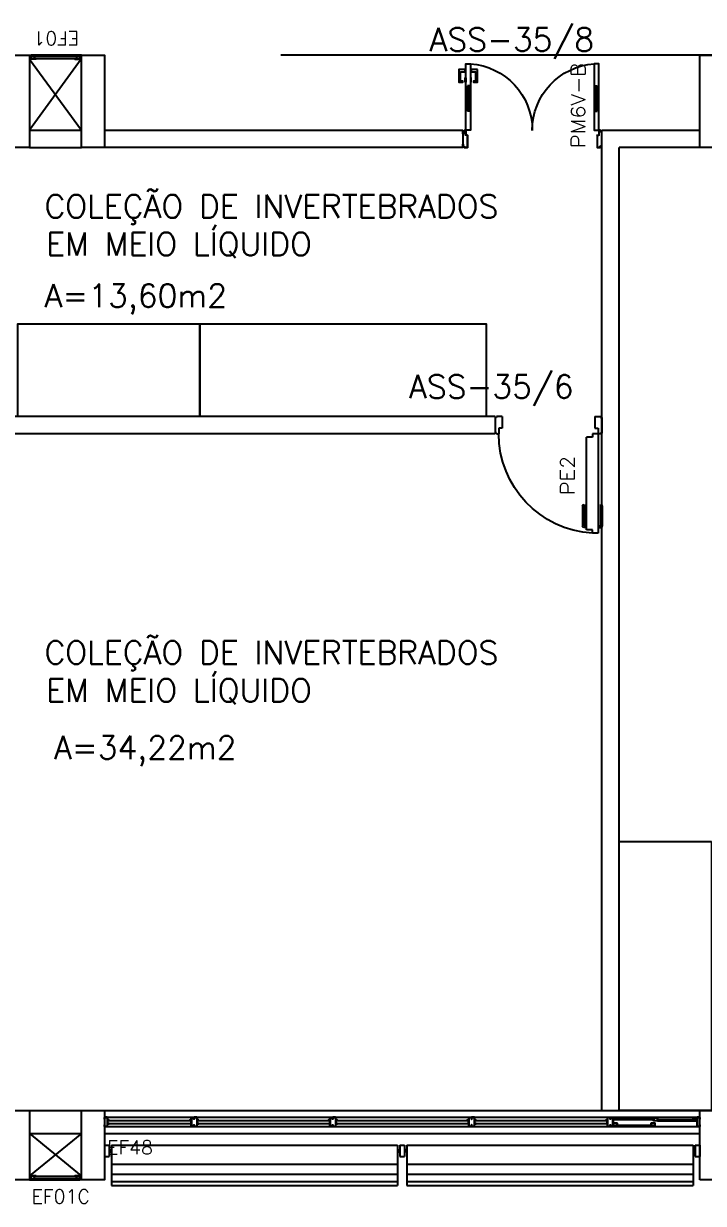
# Model space of a CAD drawing. Header units: millimetres. Extents: x 2046 to 2564, y 885 to 1120.
# Drawn here: x 2259.01 to 2264.89, y 921.45 to 931.65 of the extents above; entities that cross this region are included whole.
import ezdxf

# ---------------------------------------------------------------- set-up
doc = ezdxf.new("R2010")
doc.units = ezdxf.units.MM
doc.header["$LTSCALE"] = 10
doc.linetypes.add('HIDDEN', pattern=[0.375, 0.25, -0.125])
for name, color, linetype in [('AR-ALV', 2, 'Continuous'), ('AR-BANCADAS', 1, 'Continuous'), ('AR-BRISES', 2, 'Continuous'), ('AR-ESQ', 1, 'Continuous'), ('AR-ESTC', 3, 'Continuous'), ('AR-PEITORIL', 1, 'Continuous'), ('AR-PORTA', 1, 'Continuous'), ('AR-PROJ', 1, 'HIDDEN'), ('AR-SHAFT', 1, 'Continuous'), ('BC- VISTA', 1, 'Continuous'), ('BR-LINHAS', 1, 'Continuous'), ('BR-MONTANTE', 242, 'Continuous'), ('BR-PAINEL', 1, 'Continuous'), ('BR-SUPORTE', 1, 'Continuous'), ('DT-ESQ-CHAPA DOBRADA-V', 2, 'Continuous'), ('DT-ESQ-MARCO-V', 1, 'Continuous'), ('DT-ESQ-PERFIL CADEIRA-C', 2, 'Continuous'), ('DT-ESQ-PERFIL CADEIRA-V', 1, 'Continuous'), ('DT-ESQ-PERFIL U-C', 2, 'Continuous'), ('DT-ESQ-PERFIL U-V', 1, 'Continuous'), ('DT-ESQ-VENEZIANA-C', 1, 'Continuous'), ('DT-ESQ-VENEZIANA-V', 1, 'Continuous'), ('DT-ESQ-VIDRO-C', 2, 'Continuous'), ('DT-TXTESQ', 2, 'Continuous'), ('DT-TXTMOD', 1, 'Continuous'), ('ENDEREÇO', 2, 'Continuous'), ('maçaneta', 1, 'Continuous'), ('mov', 1, 'Continuous'), ('PM-TXT', 2, 'Continuous'), ('PM-VIDRO', 2, 'Continuous'), ('pm1', 2, 'Continuous'), ('pm2', 1, 'Continuous'), ('TEXTO', 2, 'Continuous'), ('Área', 2, 'Continuous')]:
    doc.layers.add(name, color=color, linetype=linetype)
doc.styles.add('S10', font='simplex.shx', dxfattribs={"height": 0.1})
doc.styles.add('S12', font='simplex.shx', dxfattribs={"width": 1.1, "height": 0.12})
doc.styles.add('UNB-100', font='simplex.shx', dxfattribs={"height": 0.2})
doc.styles.add('UNB1-100', font='simplex.shx', dxfattribs={"height": 0.2})

# ---------------------------------------------------------------- blocks, each defined once
blk = doc.blocks.new('BR-MODULO1')
at = {"layer": 'BR-LINHAS'}
for p, q in [((0.06, -0.265), (2.535, -0.265)), ((2.615, -0.265), (5.09, -0.265)), ((0.06, -0.352), (2.535, -0.352)), ((2.615, -0.352), (5.09, -0.352)), ((0.06, -0.415), (2.535, -0.415)), ((2.615, -0.415), (5.09, -0.415))]:
    blk.add_line(p, q, dxfattribs=at)
at = {"layer": 'BR-MONTANTE'}
for p, q in [((0, -0.1), (0, -0.2)), ((0, -0.1), (0.04, -0.1)), ((0.04, -0.1), (0.04, -0.2)), ((2.555, -0.1), (2.595, -0.1)), ((2.555, -0.1), (2.555, -0.2)), ((2.595, -0.1), (2.595, -0.2)), ((5.11, -0.1), (5.11, -0.2)), ((5.11, -0.1), (5.15, -0.1)), ((5.15, -0.1), (5.15, -0.2)), ((0, -0.2), (0.04, -0.2)), ((2.555, -0.2), (2.595, -0.2)), ((5.11, -0.2), (5.15, -0.2))]:
    blk.add_line(p, q, dxfattribs=at)
at = {"layer": 'BR-PAINEL'}
for p, q in [((0.06, -0.1), (2.535, -0.1)), ((0.06, -0.1), (0.06, -0.45)), ((2.535, -0.1), (2.535, -0.45)), ((2.615, -0.1), (2.615, -0.45)), ((2.615, -0.1), (5.09, -0.1)), ((5.09, -0.1), (5.09, -0.45)), ((0.06, -0.45), (2.535, -0.45)), ((2.615, -0.45), (5.09, -0.45))]:
    blk.add_line(p, q, dxfattribs=at)
at = {"layer": 'BR-SUPORTE'}
for p, q in [((0.04, -0.14), (0.06, -0.14)), ((0.04, -0.16), (0.06, -0.16)), ((0.05, -0.14), (0.05, -0.16)), ((2.535, -0.14), (2.555, -0.14)), ((2.535, -0.16), (2.555, -0.16)), ((2.545, -0.14), (2.545, -0.16)), ((2.615, -0.14), (2.595, -0.14)), ((2.615, -0.16), (2.595, -0.16)), ((2.605, -0.14), (2.605, -0.16)), ((5.09, -0.14), (5.11, -0.14)), ((5.09, -0.16), (5.11, -0.16)), ((5.1, -0.14), (5.1, -0.16))]:
    blk.add_line(p, q, dxfattribs=at)
blk = doc.blocks.new('pe80-alv-01p')
at = {"layer": 'maçaneta'}
for p, q in [((-0.165, 0.775), (-0.165, 0.945)), ((-0.13, 0.96), (-0.15, 0.96)), ((-0.15, 0.76), (-0.15, 0.945)), ((-0.13, 0.945), (-0.15, 0.945)), ((-0.03, 0.96), (-0.01, 0.96)), ((-0.03, 0.945), (-0.01, 0.945)), ((-0.01, 0.76), (-0.01, 0.945)), ((0.005, 0.775), (0.005, 0.945))]:
    blk.add_line(p, q, dxfattribs=at)
for centre, start, end in [((-0.15, 0.945), 90, 180), ((-0.01, 0.945), 360, 90), ((-0.15, 0.775), 180, 270), ((-0.01, 0.775), 270, 360)]:
    blk.add_arc(centre, 0.015, start, end, dxfattribs=at)
at = {"layer": 'mov'}
blk.add_arc((-0.03, 0.15), 0.86, 93.333, 180, dxfattribs=at)
at = {"layer": 'pm1'}
for p, q in [((-0.13, 0.98), (-0.13, 0.18)), ((-0.08, 0.98), (-0.13, 0.98)), ((-0.03, 1.01), (-0.08, 1.01)), ((-0.08, 1.01), (-0.08, 0.98)), ((-0.03, 1.01), (-0.03, 1.01)), ((-0.03, 0.15), (-0.03, 1.01)), ((-0.91, 0.14), (-0.92, 0.14)), ((-0.92, 0.01), (-0.92, 0.14)), ((-0.91, 0.15), (-0.89, 0.15)), ((-0.91, 0.15), (-0.91, 0.14)), ((-0.89, 0.1), (-0.89, 0.15)), ((-0.08, 0.18), (-0.13, 0.18)), ((-0.08, 0.15), (-0.08, 0.18)), ((-0.03, 0.15), (-0.08, 0.15)), ((-0.01, 0.15), (-0.03, 0.15)), ((-0.03, 0.1), (-0.03, 0.15)), ((-0.03, 0.15), (-0.03, 0.15)), ((-0.01, 0.15), (-0.01, 0.14)), ((0.01, 0.15), (0.01, 0.15)), ((-0.91, 0.01), (-0.92, 0.01)), ((-0.91, 0), (-0.91, 0.01)), ((-0.86, 0.1), (-0.89, 0.1)), ((-0.86, 0), (-0.86, 0.1)), ((-0.86, 0), (-0.86, 0)), ((-0.06, 0), (-0.06, 0.1)), ((-0.06, 0.1), (-0.03, 0.1)), ((-0.06, 0), (-0.06, 0)), ((-0.06, 0), (-0.01, 0)), ((-0.01, 0), (-0.01, 0.01)), ((-0.86, 0), (-0.91, 0))]:
    blk.add_line(p, q, dxfattribs=at)
at = {"layer": 'pm2'}
for p, q in [((-0.01, 0.14), (0, 0.14)), ((0, 0.01), (0, 0.14)), ((-0.01, 0.01), (0, 0.01))]:
    blk.add_line(p, q, dxfattribs=at)
at = {"layer": 'PM-TXT', "style": 'S12', "width": 1.1}
blk.add_attdef('PE', (-0.591, 0.56), '', height=0.12, dxfattribs=at)
at = {"layer": 'PM-TXT', "style": 'S12', "width": 1.1, "flags": 1}
for tag, p in [('LARGURA', (-0.591, 0.36)), ('VISOR', (-0.591, 0.16)), ('ALVENARIA-GESSO', (-0.591, -0.015)), ('FERRAGEM', (-0.591, -0.215))]:
    blk.add_attdef(tag, p, '', height=0.12, dxfattribs=at)
blk = doc.blocks.new('BCL08')
at = {"layer": 'BC- VISTA'}
blk.add_lwpolyline([(0.8, 0), (0.8, -2.325), (0, -2.325), (0, 0)], close=True, dxfattribs=at)
blk = doc.blocks.new('BCP14')
at = {"layer": 'BC- VISTA'}
blk.add_lwpolyline([(0.8, 0), (0.8, -1.575), (0, -1.575), (0, 0)], close=True, dxfattribs=at)
blk = doc.blocks.new('BCP18')
at = {"layer": 'BC- VISTA'}
blk.add_lwpolyline([(0.8, 0), (0.8, -2.475), (0, -2.475), (0, 0)], close=True, dxfattribs=at)
blk = doc.blocks.new('EF48-P')
at = {"layer": 'DT-ESQ-CHAPA DOBRADA-V', "ltscale": 0.1}
for p, q in [((4.4, -0.077), (4.749, -0.077)), ((4.4, -0.08), (4.749, -0.08))]:
    blk.add_line(p, q, dxfattribs=at)
at = {"layer": 'DT-ESQ-MARCO-V', "ltscale": 0.1}
for p, q in [((0.023, -0.06), (0.751, -0.06)), ((0.798, -0.06), (1.951, -0.06)), ((1.998, -0.06), (3.151, -0.06)), ((3.198, -0.06), (4.351, -0.06)), ((0.023, -0.14), (0.751, -0.14)), ((0.798, -0.14), (1.951, -0.14)), ((1.998, -0.14), (3.151, -0.14)), ((3.198, -0.14), (4.351, -0.14))]:
    blk.add_line(p, q, dxfattribs=at)
at = {"layer": 'DT-ESQ-PERFIL CADEIRA-C', "ltscale": 0.1}
for p, q in [((4.751, -0.088), (4.797, -0.088)), ((5.125, -0.088), (5.076, -0.088)), ((4.4, -0.134), (4.448, -0.134)), ((4.76, -0.134), (4.714, -0.134))]:
    blk.add_line(p, q, dxfattribs=at)
for points in [[(4.797, -0.087, -1), (4.797, -0.09), (4.751, -0.09, -0.414214), (4.749, -0.088), (4.749, -0.067, -0.414214), (4.751, -0.065), (4.782, -0.065, -0.414214), (4.784, -0.067), (4.784, -0.087)], [(4.784, -0.088, -0.198913), (4.783, -0.088, -0.198913), (4.782, -0.087), (4.782, -0.067, 0.414214), (4.782, -0.067), (4.751, -0.067, 0.414214), (4.75, -0.067), (4.75, -0.088, 0.414214), (4.751, -0.088)], [(5.076, -0.09), (5.125, -0.09), (5.125, -0.088), (5.09, -0.088, 0.198912), (5.091, -0.088, 0.198913), (5.091, -0.087), (5.091, -0.067, -0.414214), (5.092, -0.067), (5.125, -0.067), (5.125, -0.065), (5.091, -0.065, 0.414214), (5.09, -0.067), (5.09, -0.078), (5.09, -0.08), (5.09, -0.087), (5.076, -0.087, 1)], [(4.448, -0.135), (4.4, -0.135), (4.4, -0.134), (4.435, -0.134, -0.198912), (4.434, -0.133, -0.198913), (4.433, -0.132), (4.433, -0.112, 0.414214), (4.433, -0.112), (4.4, -0.112), (4.4, -0.11), (4.433, -0.11, -0.414214), (4.435, -0.112), (4.435, -0.124), (4.435, -0.125), (4.435, -0.132), (4.448, -0.132, -1)], [(4.714, -0.132, 1), (4.714, -0.135), (4.76, -0.135, 0.414214), (4.762, -0.133), (4.762, -0.112, 0.414214), (4.76, -0.11), (4.729, -0.11, 0.414214), (4.727, -0.112), (4.727, -0.132)], [(4.727, -0.134, 0.198913), (4.729, -0.133, 0.198913), (4.729, -0.132), (4.729, -0.112, -0.414214), (4.729, -0.112), (4.76, -0.112, -0.414214), (4.761, -0.112), (4.761, -0.133, -0.414214), (4.76, -0.134)]]:
    blk.add_lwpolyline(points, format="xyb", close=True, dxfattribs=at)
at = {"layer": 'DT-ESQ-PERFIL CADEIRA-V', "ltscale": 0.1}
for p, q in [((4.782, -0.09), (5.076, -0.09)), ((4.448, -0.135), (4.714, -0.135))]:
    blk.add_line(p, q, dxfattribs=at)
at = {"layer": 'DT-ESQ-PERFIL U-C', "ltscale": 0.1}
for points in [[(0.025, -0.123), (0.025, -0.086), (0.038, -0.086, 1), (0.038, -0.083), (0.025, -0.083), (0.025, -0.062, 0.414214), (0.023, -0.06), (0.001, -0.06, 0.414214), (0, -0.062), (0, -0.075), (0.001, -0.075), (0.001, -0.062), (0.023, -0.062), (0.023, -0.083, 0.414214), (0.025, -0.084, 0.414214), (0.023, -0.086), (0.023, -0.123), (0.023, -0.139), (0.001, -0.139), (0.001, -0.125), (0, -0.125), (0, -0.139, 0.414214), (0.001, -0.14), (0.023, -0.14, 0.414214), (0.025, -0.139)], [(0.04, -0.086), (0.026, -0.086, 0.414214), (0.025, -0.087), (0.025, -0.114, 0.414214), (0.026, -0.116), (0.04, -0.116), (0.04, -0.114), (0.026, -0.114), (0.026, -0.087), (0.04, -0.087)], [(0.75, -0.123), (0.75, -0.086), (0.737, -0.086, -1), (0.737, -0.083), (0.75, -0.083), (0.75, -0.062, -0.414214), (0.751, -0.06), (0.773, -0.06, -0.414214), (0.775, -0.062), (0.775, -0.075), (0.773, -0.075), (0.773, -0.062), (0.751, -0.062), (0.751, -0.083, -0.414214), (0.75, -0.084, -0.414214), (0.751, -0.086), (0.751, -0.123), (0.751, -0.139), (0.773, -0.139), (0.773, -0.125), (0.775, -0.125), (0.775, -0.139, -0.414214), (0.773, -0.14), (0.751, -0.14, -0.414214), (0.75, -0.139)], [(0.735, -0.086), (0.748, -0.086, -0.414214), (0.75, -0.087), (0.75, -0.114, -0.414214), (0.748, -0.116), (0.735, -0.116), (0.735, -0.114), (0.748, -0.114), (0.748, -0.087), (0.735, -0.087)], [(0.8, -0.123), (0.8, -0.086), (0.813, -0.086, 1), (0.813, -0.083), (0.8, -0.083), (0.8, -0.062, 0.414214), (0.798, -0.06), (0.776, -0.06, 0.414214), (0.775, -0.062), (0.775, -0.075), (0.776, -0.075), (0.776, -0.062), (0.798, -0.062), (0.798, -0.083, 0.414214), (0.8, -0.084, 0.414214), (0.798, -0.086), (0.798, -0.123), (0.798, -0.139), (0.776, -0.139), (0.776, -0.125), (0.775, -0.125), (0.775, -0.139, 0.414214), (0.776, -0.14), (0.798, -0.14, 0.414214), (0.8, -0.139)], [(0.815, -0.086), (0.801, -0.086, 0.414214), (0.8, -0.087), (0.8, -0.114, 0.414214), (0.801, -0.116), (0.815, -0.116), (0.815, -0.114), (0.801, -0.114), (0.801, -0.087), (0.815, -0.087)], [(1.95, -0.123), (1.95, -0.086), (1.936, -0.086, -1), (1.936, -0.083), (1.95, -0.083), (1.95, -0.062, -0.414214), (1.951, -0.06), (1.973, -0.06, -0.414214), (1.975, -0.062), (1.975, -0.075), (1.973, -0.075), (1.973, -0.062), (1.951, -0.062), (1.951, -0.083, -0.414214), (1.95, -0.084, -0.414214), (1.951, -0.086), (1.951, -0.123), (1.951, -0.139), (1.973, -0.139), (1.973, -0.125), (1.975, -0.125), (1.975, -0.139, -0.414214), (1.973, -0.14), (1.951, -0.14, -0.414214), (1.95, -0.139)], [(1.935, -0.086), (1.948, -0.086, -0.414214), (1.95, -0.087), (1.95, -0.114, -0.414214), (1.948, -0.116), (1.935, -0.116), (1.935, -0.114), (1.948, -0.114), (1.948, -0.087), (1.935, -0.087)], [(2, -0.123), (2, -0.086), (2.013, -0.086, 1), (2.013, -0.083), (2, -0.083), (2, -0.062, 0.414214), (1.998, -0.06), (1.976, -0.06, 0.414214), (1.975, -0.062), (1.975, -0.075), (1.976, -0.075), (1.976, -0.062), (1.998, -0.062), (1.998, -0.083, 0.414214), (2, -0.084, 0.414214), (1.998, -0.086), (1.998, -0.123), (1.998, -0.139), (1.976, -0.139), (1.976, -0.125), (1.975, -0.125), (1.975, -0.139, 0.414214), (1.976, -0.14), (1.998, -0.14, 0.414214), (2, -0.139)], [(2.015, -0.086), (2.001, -0.086, 0.414214), (2, -0.087), (2, -0.114, 0.414214), (2.001, -0.116), (2.015, -0.116), (2.015, -0.114), (2.001, -0.114), (2.001, -0.087), (2.015, -0.087)], [(3.15, -0.123), (3.15, -0.086), (3.136, -0.086, -1), (3.136, -0.083), (3.15, -0.083), (3.15, -0.062, -0.414214), (3.151, -0.06), (3.173, -0.06, -0.414214), (3.175, -0.062), (3.175, -0.075), (3.173, -0.075), (3.173, -0.062), (3.151, -0.062), (3.151, -0.083, -0.414214), (3.15, -0.084, -0.414214), (3.151, -0.086), (3.151, -0.123), (3.151, -0.139), (3.173, -0.139), (3.173, -0.125), (3.175, -0.125), (3.175, -0.139, -0.414214), (3.173, -0.14), (3.151, -0.14, -0.414214), (3.15, -0.139)], [(3.135, -0.086), (3.148, -0.086, -0.414214), (3.15, -0.087), (3.15, -0.114, -0.414214), (3.148, -0.116), (3.135, -0.116), (3.135, -0.114), (3.148, -0.114), (3.148, -0.087), (3.135, -0.087)], [(3.2, -0.123), (3.2, -0.086), (3.213, -0.086, 1), (3.213, -0.083), (3.2, -0.083), (3.2, -0.062, 0.414214), (3.198, -0.06), (3.176, -0.06, 0.414214), (3.175, -0.062), (3.175, -0.075), (3.176, -0.075), (3.176, -0.062), (3.198, -0.062), (3.198, -0.083, 0.414214), (3.2, -0.084, 0.414214), (3.198, -0.086), (3.198, -0.123), (3.198, -0.139), (3.176, -0.139), (3.176, -0.125), (3.175, -0.125), (3.175, -0.139, 0.414214), (3.176, -0.14), (3.198, -0.14, 0.414214), (3.2, -0.139)], [(3.215, -0.086), (3.201, -0.086, 0.414214), (3.2, -0.087), (3.2, -0.114, 0.414214), (3.201, -0.116), (3.215, -0.116), (3.215, -0.114), (3.201, -0.114), (3.201, -0.087), (3.215, -0.087)], [(4.35, -0.123), (4.35, -0.086), (4.336, -0.086, -1), (4.336, -0.083), (4.35, -0.083), (4.35, -0.062, -0.414214), (4.351, -0.06), (4.373, -0.06, -0.414214), (4.375, -0.062), (4.375, -0.075), (4.373, -0.075), (4.373, -0.062), (4.351, -0.062), (4.351, -0.083, -0.414214), (4.35, -0.084, -0.414214), (4.351, -0.086), (4.351, -0.123), (4.351, -0.139), (4.373, -0.139), (4.373, -0.125), (4.375, -0.125), (4.375, -0.139, -0.414214), (4.373, -0.14), (4.351, -0.14, -0.414214), (4.35, -0.139)], [(4.335, -0.086), (4.348, -0.086, -0.414214), (4.35, -0.087), (4.35, -0.114, -0.414214), (4.348, -0.116), (4.335, -0.116), (4.335, -0.114), (4.348, -0.114), (4.348, -0.087), (4.335, -0.087)], [(4.375, -0.062, -0.414214), (4.376, -0.06), (4.398, -0.06, -0.414214), (4.4, -0.062), (4.4, -0.139, -0.414214), (4.398, -0.14), (4.376, -0.14, -0.414214), (4.375, -0.139), (4.375, -0.125), (4.376, -0.125), (4.376, -0.138, 0.414214), (4.377, -0.139), (4.398, -0.139, 0.414214), (4.398, -0.138), (4.398, -0.062, 0.414214), (4.398, -0.062), (4.377, -0.062, 0.414214), (4.376, -0.062), (4.376, -0.075), (4.375, -0.075)], [(5.15, -0.062, 0.414214), (5.148, -0.06), (5.126, -0.06, 0.414214), (5.125, -0.062), (5.125, -0.139, 0.414214), (5.126, -0.14), (5.148, -0.14, 0.414214), (5.15, -0.139), (5.15, -0.125), (5.148, -0.125), (5.148, -0.138, -0.414214), (5.148, -0.139), (5.127, -0.139, -0.414214), (5.126, -0.138), (5.126, -0.062, -0.414214), (5.127, -0.062), (5.148, -0.062, -0.414214), (5.148, -0.062), (5.148, -0.075), (5.15, -0.075)]]:
    blk.add_lwpolyline(points, format="xyb", close=True, dxfattribs=at)
for points in [[(0.025, -0.084), (0.038, -0.084)], [(0.75, -0.084), (0.737, -0.084)], [(0.8, -0.084), (0.813, -0.084)], [(1.95, -0.084), (1.936, -0.084)], [(2, -0.084), (2.013, -0.084)], [(3.15, -0.084), (3.136, -0.084)], [(3.2, -0.084), (3.213, -0.084)], [(4.35, -0.084), (4.336, -0.084)]]:
    blk.add_lwpolyline(points, dxfattribs=at)
at = {"layer": 'DT-ESQ-PERFIL U-V', "ltscale": 0.1}
for p, q in [((4.398, -0.06), (5.126, -0.06)), ((4.398, -0.14), (5.126, -0.14))]:
    blk.add_line(p, q, dxfattribs=at)
at = {"layer": 'DT-ESQ-VENEZIANA-C', "ltscale": 0.1}
for p, q in [((0.026, -0.113), (0.748, -0.113)), ((0.026, -0.114), (0.748, -0.114)), ((0.801, -0.113), (1.948, -0.113)), ((0.801, -0.114), (1.948, -0.114)), ((2.001, -0.113), (3.148, -0.113)), ((2.001, -0.114), (3.148, -0.114)), ((3.201, -0.113), (4.348, -0.113)), ((3.201, -0.114), (4.348, -0.114))]:
    blk.add_line(p, q, dxfattribs=at)
at = {"layer": 'DT-ESQ-VENEZIANA-V', "ltscale": 0.1}
for p, q in [((0.026, -0.087), (0.748, -0.087)), ((0.801, -0.087), (1.948, -0.087)), ((2.001, -0.087), (3.148, -0.087)), ((3.201, -0.087), (4.348, -0.087))]:
    blk.add_line(p, q, dxfattribs=at)
at = {"layer": 'DT-ESQ-VIDRO-C', "ltscale": 0.1}
for points in [[(5.087, -0.085), (5.087, -0.082), (4.786, -0.082), (4.786, -0.085)], [(4.438, -0.13), (4.438, -0.127), (4.724, -0.127), (4.724, -0.13)]]:
    blk.add_lwpolyline(points, close=True, dxfattribs=at)
at = {"layer": 'DT-TXTESQ', "ltscale": 0.1, "style": 'S12'}
blk.add_text('EF48', height=0.12, dxfattribs=at).set_placement((0.023, -0.38))
at = {"layer": 'DT-TXTMOD', "ltscale": 0.1, "style": 'S10', "flags": 3}
for tag, p in [('M01', (0.025, -0.28)), ('M02', (0.325, -0.28)), ('M03', (0.627, -0.28)), ('M04', (0.929, -0.28)), ('M05', (1.231, -0.28)), ('M06', (1.532, -0.28)), ('M07', (1.834, -0.28)), ('M08', (2.136, -0.28)), ('M09', (2.438, -0.28)), ('M10', (2.739, -0.28)), ('M11', (3.041, -0.28)), ('M12', (3.343, -0.28)), ('M13', (3.645, -0.28)), ('M14', (3.946, -0.28)), ('M15', (4.248, -0.28)), ('M16', (4.55, -0.28)), ('M17', (4.852, -0.28))]:
    blk.add_attdef(tag, p, '', height=0.1, dxfattribs=at)
blk = doc.blocks.new('EF01-P')
at = {"layer": 'DT-ESQ-PERFIL CADEIRA-C', "ltscale": 0.1}
for points in [[(0.01, 0.002), (0.01, 0.003), (0.002, 0.003, 1), (0.002, 0), (0.015, 0, 0.414214), (0.016, 0.002), (0.016, 0.033), (0.043, 0.033)], [(0.043, 0.006), (0.018, 0.006), (0.018, 0.016), (0.016, 0.016), (0.016, 0.006, 0.414214), (0.018, 0.005), (0.043, 0.005), (0.056, 0.005, 1), (0.056, 0.008), (0.043, 0.008), (0.043, 0.02), (0.043, 0.032), (0.056, 0.032, 1), (0.056, 0.035), (0.043, 0.035), (0.016, 0.035, 0.414214), (0.015, 0.033), (0.015, 0.002), (0.002, 0.002)], [(0.041, 0.02), (0.041, 0.032, -0.414214), (0.043, 0.033), (0.056, 0.033)], [(0.041, 0.02), (0.041, 0.008, 0.414214), (0.043, 0.006), (0.056, 0.006)], [(0.407, 0.006), (0.432, 0.006), (0.432, 0.016), (0.433, 0.016), (0.433, 0.006, -0.414214), (0.432, 0.005), (0.407, 0.005), (0.394, 0.005, -1), (0.394, 0.008), (0.407, 0.008), (0.407, 0.02), (0.407, 0.032), (0.394, 0.032, -1), (0.394, 0.035), (0.407, 0.035), (0.433, 0.035, -0.414214), (0.435, 0.033), (0.435, 0.002), (0.448, 0.002)], [(0.408, 0.02), (0.408, 0.032, 0.414214), (0.407, 0.033), (0.394, 0.033)], [(0.408, 0.02), (0.408, 0.008, -0.414214), (0.407, 0.006), (0.394, 0.006)], [(0.44, 0.002), (0.44, 0.003), (0.448, 0.003, -1), (0.448, 0), (0.435, 0, -0.414214), (0.433, 0.002), (0.433, 0.033), (0.407, 0.033)]]:
    blk.add_lwpolyline(points, format="xyb", dxfattribs=at)
at = {"layer": 'DT-ESQ-PERFIL CADEIRA-V', "ltscale": 0.1}
blk.add_line((0.015, 0), (0.435, 0), dxfattribs=at)
at = {"layer": 'DT-ESQ-VENEZIANA-C', "ltscale": 0.1}
for p, q in [((0.043, 0.011), (0.407, 0.011)), ((0.043, 0.009), (0.407, 0.009))]:
    blk.add_line(p, q, dxfattribs=at)
at = {"layer": 'DT-ESQ-VENEZIANA-V', "ltscale": 0.1}
blk.add_line((0.043, 0.031), (0.407, 0.031), dxfattribs=at)
at = {"layer": 'DT-TXTESQ', "ltscale": 0.1, "style": 'S12'}
blk.add_text('EF01', height=0.12, dxfattribs=at).set_placement((0.019, -0.205))
at = {"layer": 'DT-TXTMOD', "ltscale": 0.1, "style": 'S10', "flags": 3}
blk.add_attdef('EF01', (0.021, -0.14), '', height=0.1, dxfattribs=at)
blk = doc.blocks.new('marco-d')
at = {"layer": 'DT-ESQ-PERFIL U-C'}
for p, q in [((-0.013, 0), (-0.001, 0)), ((-0.025, -0.03), (-0.025, -0.011)), ((-0.023, -0.03), (-0.025, -0.03)), ((-0.023, -0.01), (-0.015, -0.01)), ((-0.014, -0.012), (-0.023, -0.012)), ((-0.023, -0.012), (-0.023, -0.03)), ((-0.015, -0.01), (-0.015, -0.001)), ((-0.002, -0.002), (-0.013, -0.002)), ((-0.013, -0.002), (-0.013, -0.01)), ((-0.002, -0.041), (-0.002, -0.002)), ((0.013, -0.043), (-0.001, -0.043)), ((0, -0.001), (0, -0.041)), ((0.013, -0.041), (0, -0.041)), ((0.013, -0.043), (0.013, -0.148)), ((0.015, -0.042), (0.015, -0.148)), ((-0.025, -0.138), (-0.025, -0.12)), ((-0.025, -0.12), (-0.023, -0.12)), ((-0.023, -0.12), (-0.023, -0.138)), ((-0.023, -0.138), (-0.014, -0.138)), ((-0.015, -0.14), (-0.023, -0.14)), ((-0.015, -0.148), (-0.015, -0.14)), ((-0.013, -0.139), (-0.013, -0.148)), ((-0.013, -0.148), (0.013, -0.148)), ((0.013, -0.15), (-0.013, -0.15))]:
    blk.add_line(p, q, dxfattribs=at)
for centre, start, end in [((-0.013, -0.001), 90, 180), ((-0.001, -0.001), 360, 90), ((-0.023, -0.011), 90, 180), ((-0.014, -0.01), 270, 0), ((-0.001, -0.041), 180, 270), ((0.013, -0.042), 0, 90), ((-0.023, -0.138), 180, 270), ((-0.013, -0.148), 180, 270), ((-0.014, -0.139), 0, 90), ((0.013, -0.148), 269.9386, 0)]:
    blk.add_arc(centre, 0.0015, start, end, dxfattribs=at)
blk = doc.blocks.new('marco-e')
at = {"layer": 'DT-ESQ-PERFIL U-C'}
for p, q in [((-0.015, -0.043), (-0.015, -0.149)), ((-0.013, -0.041), (0, -0.041)), ((-0.013, -0.043), (0.001, -0.043)), ((-0.013, -0.043), (-0.013, -0.148)), ((0, -0.002), (0, -0.041)), ((0.014, 0), (0.002, 0)), ((0.002, -0.042), (0.002, -0.002)), ((0.002, -0.002), (0.013, -0.002)), ((0.013, -0.002), (0.013, -0.011)), ((0.015, -0.01), (0.015, -0.002)), ((0.024, -0.01), (0.015, -0.01)), ((0.015, -0.012), (0.023, -0.012)), ((0.023, -0.012), (0.023, -0.03)), ((0.023, -0.03), (0.025, -0.03)), ((0.025, -0.03), (0.025, -0.012)), ((0.013, -0.148), (-0.013, -0.148)), ((-0.013, -0.15), (0.014, -0.15)), ((0.013, -0.14), (0.013, -0.148)), ((0.023, -0.138), (0.015, -0.138)), ((0.015, -0.14), (0.024, -0.14)), ((0.015, -0.149), (0.015, -0.14)), ((0.025, -0.12), (0.023, -0.12)), ((0.023, -0.12), (0.023, -0.138)), ((0.025, -0.139), (0.025, -0.12))]:
    blk.add_line(p, q, dxfattribs=at)
for centre, start, end in [((-0.013, -0.043), 90, 180), ((0.002, -0.002), 90, 180), ((0.001, -0.042), 270, 0), ((0.015, -0.011), 180, 270), ((0.014, -0.002), 0, 90), ((0.024, -0.012), 0, 90), ((-0.013, -0.149), 180, 270.0614), ((0.015, -0.14), 90, 180), ((0.014, -0.149), 270, 0), ((0.024, -0.139), 270, 0)]:
    blk.add_arc(centre, 0.0015, start, end, dxfattribs=at)
blk = doc.blocks.new('PM6V-B')
at = {"layer": 'maçaneta'}
for points in [[(1.075, 0.675), (1.13, 0.675), (1.13, 0.655), (1.091, 0.655, 0.414214), (1.09, 0.654), (1.09, 0.575), (1.11, 0.575), (1.11, 0.565), (1.075, 0.565)], [(1.18, 0.675), (1.235, 0.675), (1.235, 0.565), (1.2, 0.565), (1.2, 0.575), (1.22, 0.575), (1.22, 0.654, 0.414214), (1.218, 0.655), (1.18, 0.655)]]:
    blk.add_lwpolyline(points, format="xyb", close=True, dxfattribs=at)
for points in [[(1.13, 0.565), (1.13, 0.605), (1.135, 0.605), (1.135, 0.565)], [(1.18, 0.565), (1.18, 0.605), (1.175, 0.605), (1.175, 0.565)]]:
    blk.add_lwpolyline(points, close=True, dxfattribs=at)
at = {"layer": 'mov'}
for centre, start, end in [((0.025, 0.151), 359.8606, 86.0112), ((1.175, 0.151), 93.9888, 180.1394)]:
    blk.add_arc(centre, 0.575, start, end, dxfattribs=at)
at = {"layer": 'PM-VIDRO'}
for p, q in [((0.04, 0.325), (0.04, 0.525)), ((0.05, 0.525), (0.05, 0.325)), ((1.15, 0.525), (1.15, 0.325)), ((1.16, 0.325), (1.16, 0.525))]:
    blk.add_line(p, q, dxfattribs=at)
at = {"layer": 'pm1'}
for p, q in [((0.04, 0.525), (0.025, 0.525)), ((0.065, 0.535), (0.04, 0.535)), ((0.04, 0.525), (0.04, 0.535)), ((0.05, 0.535), (0.05, 0.525)), ((0.065, 0.525), (0.05, 0.525)), ((0.065, 0.535), (0.065, 0.525)), ((1.135, 0.535), (1.135, 0.525)), ((1.135, 0.535), (1.16, 0.535)), ((1.135, 0.525), (1.15, 0.525)), ((1.15, 0.535), (1.15, 0.525)), ((1.16, 0.525), (1.16, 0.535)), ((1.16, 0.525), (1.175, 0.525)), ((0.04, 0.325), (0.025, 0.325)), ((0.04, 0.315), (0.04, 0.325)), ((0.065, 0.315), (0.04, 0.315)), ((0.065, 0.325), (0.05, 0.325)), ((0.05, 0.325), (0.05, 0.315)), ((0.065, 0.325), (0.065, 0.315)), ((1.135, 0.325), (1.135, 0.315)), ((1.135, 0.325), (1.15, 0.325)), ((1.135, 0.315), (1.16, 0.315)), ((1.15, 0.325), (1.15, 0.315)), ((1.16, 0.315), (1.16, 0.325)), ((1.16, 0.325), (1.175, 0.325))]:
    blk.add_line(p, q, dxfattribs=at)
for points in [[(0.025, 0.525), (0.025, 0.725), (0.065, 0.725), (0.065, 0.525)], [(1.175, 0.525), (1.175, 0.725), (1.135, 0.725), (1.135, 0.525)], [(0.065, 0.325), (0.065, 0.15), (0.025, 0.15), (0.025, 0.325)], [(1.135, 0.325), (1.135, 0.15), (1.175, 0.15), (1.175, 0.325)]]:
    blk.add_lwpolyline(points, dxfattribs=at)
at = {"layer": 'pm2'}
for p, q in [((0.025, 0.325), (0.025, 0.525)), ((0.065, 0.525), (0.065, 0.325)), ((1.135, 0.525), (1.135, 0.325)), ((1.175, 0.325), (1.175, 0.525))]:
    blk.add_line(p, q, dxfattribs=at)
at = {"layer": 'pm1'}
for name, p in [('marco-d', (0.025, 0.15)), ('marco-e', (1.175, 0.15))]:
    blk.add_blockref(name, p, dxfattribs=at)
at = {"layer": 'PM-TXT', "style": 'S12', "width": 1.1}
blk.add_attdef('PM', (0.264, -0.004), '', height=0.12, rotation=90, dxfattribs=at)
blk = doc.blocks.new('EF01C-P')
at = {"layer": 'DT-ESQ-PERFIL CADEIRA-C', "ltscale": 0.1}
for points in [[(0.01, 0.002), (0.01, 0.003), (0.002, 0.003, 1), (0.002, 0), (0.015, 0, 0.414214), (0.016, 0.002), (0.016, 0.033), (0.043, 0.033)], [(0.043, 0.006), (0.018, 0.006), (0.018, 0.016), (0.016, 0.016), (0.016, 0.006, 0.414214), (0.018, 0.005), (0.043, 0.005), (0.056, 0.005, 1), (0.056, 0.008), (0.043, 0.008), (0.043, 0.02), (0.043, 0.032), (0.056, 0.032, 1), (0.056, 0.035), (0.043, 0.035), (0.016, 0.035, 0.414214), (0.015, 0.033), (0.015, 0.002), (0.002, 0.002)], [(0.041, 0.02), (0.041, 0.032, -0.414214), (0.043, 0.033), (0.056, 0.033)], [(0.041, 0.02), (0.041, 0.008, 0.414214), (0.043, 0.006), (0.056, 0.006)], [(0.407, 0.006), (0.432, 0.006), (0.432, 0.016), (0.433, 0.016), (0.433, 0.006, -0.414214), (0.432, 0.005), (0.407, 0.005), (0.394, 0.005, -1), (0.394, 0.008), (0.407, 0.008), (0.407, 0.02), (0.407, 0.032), (0.394, 0.032, -1), (0.394, 0.035), (0.407, 0.035), (0.433, 0.035, -0.414214), (0.435, 0.033), (0.435, 0.002), (0.448, 0.002)], [(0.409, 0.02), (0.409, 0.032, 0.414214), (0.407, 0.033), (0.394, 0.033)], [(0.409, 0.02), (0.409, 0.008, -0.414214), (0.407, 0.006), (0.394, 0.006)], [(0.44, 0.002), (0.44, 0.003), (0.448, 0.003, -1), (0.448, 0), (0.435, 0, -0.414214), (0.433, 0.002), (0.433, 0.033), (0.407, 0.033)]]:
    blk.add_lwpolyline(points, format="xyb", dxfattribs=at)
at = {"layer": 'DT-ESQ-PERFIL CADEIRA-V', "ltscale": 0.1}
blk.add_line((0.015, 0), (0.435, 0), dxfattribs=at)
at = {"layer": 'DT-ESQ-VENEZIANA-C', "ltscale": 0.1}
for p, q in [((0.043, 0.011), (0.407, 0.011)), ((0.043, 0.009), (0.407, 0.009))]:
    blk.add_line(p, q, dxfattribs=at)
at = {"layer": 'DT-ESQ-VENEZIANA-V', "ltscale": 0.1}
blk.add_line((0.043, 0.031), (0.407, 0.031), dxfattribs=at)
at = {"layer": 'DT-TXTESQ', "ltscale": 0.1, "style": 'S12'}
blk.add_text('EF01C', height=0.12, dxfattribs=at).set_placement((0.019, -0.205))
at = {"layer": 'DT-TXTMOD', "ltscale": 0.1, "style": 'S10', "flags": 3}
blk.add_attdef('EF01C', (0.021, -0.14), '', height=0.1, dxfattribs=at)

msp = doc.modelspace()

# ---------------------------------------------------------------- linework, layer by layer
at = {"layer": 'AR-ALV'}
for p, q in [((2259.061, 930.727), (2259.511, 930.727)), ((2259.711, 930.727), (2262.811, 930.727)), ((2262.811, 930.727), (2262.811, 930.577)), ((2264.011, 922.252), (2264.011, 930.727)), ((2264.011, 930.727), (2264.861, 930.727)), ((2259.061, 930.577), (2259.511, 930.577)), ((2262.811, 930.577), (2259.711, 930.577)), ((2264.861, 930.577), (2264.161, 930.577)), ((2264.161, 922.252), (2264.161, 930.577)), ((2263.091, 928.252), (2258.161, 928.252)), ((2263.091, 928.252), (2263.091, 928.102)), ((2263.091, 928.102), (2258.161, 928.102)), ((2259.061, 922.252), (2259.511, 922.252)), ((2264.011, 922.252), (2264.161, 922.252)), ((2259.061, 922.052), (2259.511, 922.052))]:
    msp.add_line(p, q, dxfattribs=at)
at = {"layer": 'AR-ESTC'}
for points in [[(2258.861, 930.577), (2258.861, 931.377), (2259.061, 931.377), (2259.061, 930.577)], [(2259.511, 930.577), (2259.511, 931.377), (2259.711, 931.377), (2259.711, 930.577)], [(2264.861, 930.577), (2264.861, 931.377), (2265.061, 931.377), (2265.061, 930.577)], [(2258.861, 921.652), (2258.861, 922.252), (2259.061, 922.252), (2259.061, 921.652)], [(2259.511, 921.652), (2259.511, 922.252), (2259.711, 922.252), (2259.711, 921.652)], [(2264.861, 921.652), (2264.861, 922.252), (2265.061, 922.252), (2265.061, 921.652)]]:
    msp.add_lwpolyline(points, close=True, dxfattribs=at)
at = {"layer": 'AR-PEITORIL'}
for p, q in [((2259.711, 922.252), (2264.861, 922.252)), ((2259.711, 922.052), (2264.861, 922.052))]:
    msp.add_line(p, q, dxfattribs=at)
at = {"layer": 'AR-PROJ', "ltscale": 2.5}
msp.add_line((2276.861, 931.377), (2229.711, 931.377), dxfattribs=at)
at = {"layer": 'AR-SHAFT'}
for p, q in [((2259.509, 931.342), (2259.061, 930.727)), ((2259.062, 931.342), (2259.511, 930.727)), ((2259.061, 922.052), (2259.509, 921.687)), ((2259.511, 922.052), (2259.062, 921.687))]:
    msp.add_line(p, q, dxfattribs=at)

# ---------------------------------------------------------------- block references
at = {"layer": 'AR-BANCADAS', "rotation": 270}
for name, p in [('BCP14', (2260.536, 929.052)), ('BCP18', (2263.011, 929.052))]:
    msp.add_blockref(name, p, dxfattribs=at)
at = {"layer": 'AR-BANCADAS'}
msp.add_blockref('BCL08', (2264.161, 924.577), dxfattribs=at)
at = {"layer": 'AR-BRISES'}
msp.add_blockref('BR-MODULO1', (2259.711, 922.052), dxfattribs=at)
at = {"layer": 'AR-ESQ', "rotation": 180}
msp.add_blockref('EF01-P', (2259.511, 931.377), dxfattribs=at)
at = {"layer": 'AR-ESQ'}
for name, p in [('EF48-P', (2259.711, 922.252)), ('EF01C-P', (2259.061, 921.652))]:
    msp.add_blockref(name, p, dxfattribs=at)
at = {"layer": 'AR-PORTA'}
ref = msp.add_blockref('PM6V-B', (2264.011, 930.577), dxfattribs=dict(at, xscale=-1))
ref.add_attrib('PM', 'PM6V-B', (2263.867, 930.574), dxfattribs={"layer": 'PM-TXT', "height": 0.12, "rotation": 90, "style": 'S12', "width": 1.1})
ref = msp.add_blockref('pe80-alv-01p', (2264.011, 928.252), dxfattribs=dict(at, xscale=-1, rotation=180))
ref.add_attrib('PE', 'PE2', (2263.775, 927.573), dxfattribs={"layer": 'PM-TXT', "height": 0.12, "rotation": 90, "style": 'S12', "width": 1.1})

# ---------------------------------------------------------------- texts
at = {"layer": 'ENDEREÇO', "style": 'UNB1-100'}
for s, p in [('ASS-35/8', (2262.523, 931.412)), ('ASS-35/6', (2262.345, 928.411))]:
    msp.add_text(s, height=0.2, dxfattribs=at).set_placement(p)
at = {"layer": 'TEXTO', "style": 'UNB-100'}
for s, p in [('COLEÇÃO DE INVERTEBRADOS', (2259.192, 929.97)), ('EM MEIO LÍQUIDO', (2259.207, 929.643)), ('COLEÇÃO DE INVERTEBRADOS', (2259.192, 926.111)), ('EM MEIO LÍQUIDO', (2259.207, 925.784))]:
    msp.add_text(s, height=0.2, dxfattribs=at).set_placement(p)
at = {"layer": 'Área', "style": 'UNB-100'}
for s, p in [('A=13,60m2', (2259.193, 929.197)), ('A=34,22m2', (2259.275, 925.29))]:
    msp.add_text(s, height=0.2, dxfattribs=at).set_placement(p)

doc.saveas('drawing.dxf')
